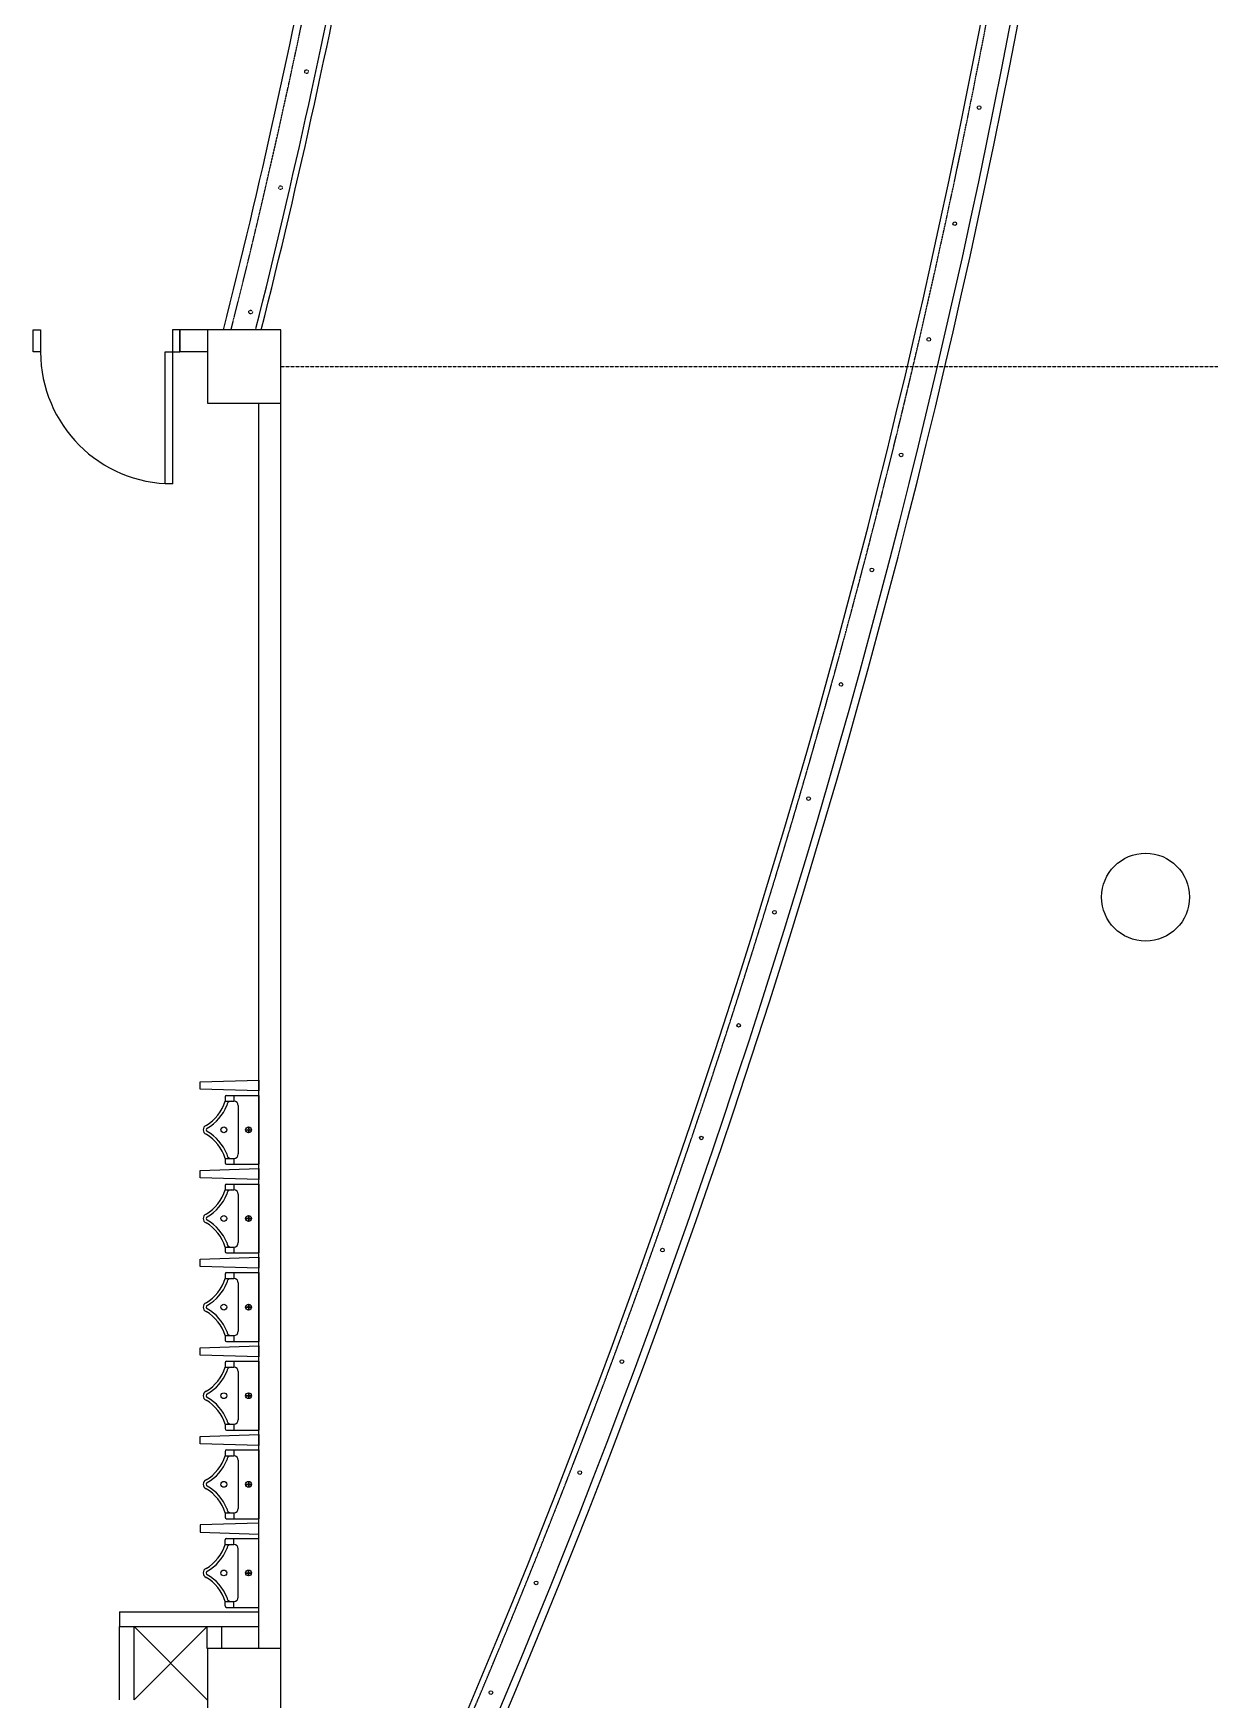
# Model space of a CAD drawing. Header units: millimetres. Extents: x -616979 to 2364082, y 43054 to 1637649.
# Drawn here: x 164196 to 172226, y 63770 to 75145 of the extents above; entities that cross this region are included whole.
import ezdxf

# ---------------------------------------------------------------- set-up
doc = ezdxf.new("R2010")
doc.units = ezdxf.units.MM
doc.linetypes.add('HIDDEN', pattern=[0.375, 0.25, -0.125])
for name, color, linetype in [('a-broken', 9, 'HIDDEN'), ('a-column', 7, 'Continuous'), ('a-doors', 254, 'Continuous'), ('a-fixtures', 7, 'Continuous'), ('a-line', 7, 'Continuous'), ('a-railing', 254, 'Continuous'), ('a-wall', 5, 'Continuous')]:
    doc.layers.add(name, color=color, linetype=linetype)

msp = doc.modelspace()

# ---------------------------------------------------------------- linework, layer by layer
msp.add_arc((114710.091, 85944.366), 78378.059, 336.37627845, 49.56052121)
at = {"layer": 'a-broken', "linetype": 'HIDDEN'}
msp.add_line((165885.091, 72869.537), (172758.212, 72869.537), dxfattribs=at)
at = {"layer": 'a-column'}
for points in [[(165885.091, 73119.537), (165385.091, 73119.537), (165385.091, 72619.537), (165885.091, 72619.537)], [(165885.091, 64119.537), (165385.091, 64119.537), (165385.091, 63619.537), (165885.091, 63619.537)]]:
    msp.add_lwpolyline(points, close=True, dxfattribs=at)
msp.add_circle((171788.459, 69247.755), 300, dxfattribs=at)
at = {"layer": 'a-doors'}
for p, q in [((164195.895, 72969.537), (164195.895, 73119.537)), ((165195.895, 73119.537), (165195.895, 72969.537))]:
    msp.add_line(p, q, dxfattribs=at)
for points in [[(164195.895, 73119.537), (164245.895, 73119.537), (164245.895, 72969.537), (164195.895, 72969.537)], [(165145.895, 72969.537), (165195.895, 72969.537), (165195.895, 73119.537), (165145.895, 73119.537)], [(165095.895, 72969.537), (165145.895, 72969.537), (165145.895, 72069.537), (165095.895, 72069.537)]]:
    msp.add_lwpolyline(points, close=True, dxfattribs=at)
msp.add_arc((165145.895, 72969.537), 900, 180, 270, dxfattribs=at)
at = {"layer": 'a-fixtures', "color": 1}
for p, q in [((165335.091, 67987.037), (165735.091, 67999.537)), ((165335.091, 67937.037), (165335.091, 67987.037)), ((165735.091, 67924.537), (165335.091, 67937.037)), ((165335.091, 67382.037), (165735.091, 67394.537)), ((165335.091, 67332.037), (165335.091, 67382.037)), ((165735.091, 67319.537), (165335.091, 67332.037)), ((165335.091, 66777.037), (165735.091, 66789.537)), ((165335.091, 66727.037), (165335.091, 66777.037)), ((165735.091, 66714.537), (165335.091, 66727.037)), ((165335.091, 66172.037), (165735.091, 66184.537)), ((165335.091, 66122.037), (165335.091, 66172.037)), ((165735.091, 66109.537), (165335.091, 66122.037)), ((165335.091, 65567.037), (165735.091, 65579.537)), ((165335.091, 65517.037), (165335.091, 65567.037)), ((165735.091, 65504.537), (165335.091, 65517.037)), ((165735.091, 64974.537), (165335.091, 64962.037)), ((165335.091, 64962.037), (165335.091, 64912.037)), ((165335.091, 64912.037), (165735.091, 64899.537))]:
    msp.add_line(p, q, dxfattribs=at)
at = {"layer": 'a-fixtures', "color": 1, "linetype": 'Continuous'}
for p, q in [((165505.091, 67884.537), (165505.091, 67854.537)), ((165505.091, 67854.537), (165565.091, 67854.537)), ((165515.091, 67894.537), (165735.091, 67894.537)), ((165565.091, 67894.537), (165565.091, 67854.537)), ((165595.091, 67824.537), (165595.091, 67494.537)), ((165735.091, 67894.537), (165735.091, 67424.537)), ((165645.091, 67660.537), (165660.192, 67660.537)), ((165645.091, 67658.537), (165660.192, 67658.537)), ((165664.091, 67679.537), (165664.091, 67664.436)), ((165664.091, 67654.638), (165664.091, 67639.537)), ((165666.091, 67679.537), (165666.091, 67664.436)), ((165666.091, 67654.638), (165666.091, 67639.537)), ((165669.989, 67660.537), (165685.091, 67660.537)), ((165669.989, 67658.537), (165685.091, 67658.537)), ((165505.091, 67464.537), (165565.091, 67464.537)), ((165505.091, 67464.537), (165505.091, 67434.537)), ((165565.091, 67464.537), (165565.091, 67424.537)), ((165515.091, 67424.537), (165735.091, 67424.537)), ((165505.091, 67279.537), (165505.091, 67249.537)), ((165505.091, 67249.537), (165565.091, 67249.537)), ((165515.091, 67289.537), (165735.091, 67289.537)), ((165565.091, 67289.537), (165565.091, 67249.537)), ((165735.091, 67289.537), (165735.091, 66819.537)), ((165595.091, 67219.537), (165595.091, 66889.537)), ((165645.091, 67055.537), (165660.192, 67055.537)), ((165645.091, 67053.537), (165660.192, 67053.537)), ((165664.091, 67074.537), (165664.091, 67059.436)), ((165664.091, 67049.638), (165664.091, 67034.537)), ((165666.091, 67074.537), (165666.091, 67059.436)), ((165666.091, 67049.638), (165666.091, 67034.537)), ((165669.989, 67055.537), (165685.091, 67055.537)), ((165669.989, 67053.537), (165685.091, 67053.537)), ((165505.091, 66859.537), (165565.091, 66859.537)), ((165505.091, 66859.537), (165505.091, 66829.537)), ((165515.091, 66819.537), (165735.091, 66819.537)), ((165565.091, 66859.537), (165565.091, 66819.537)), ((165505.091, 66674.537), (165505.091, 66644.537)), ((165515.091, 66684.537), (165735.091, 66684.537)), ((165565.091, 66684.537), (165565.091, 66644.537)), ((165735.091, 66684.537), (165735.091, 66214.537)), ((165505.091, 66644.537), (165565.091, 66644.537)), ((165595.091, 66614.537), (165595.091, 66284.537)), ((165645.091, 66450.537), (165660.192, 66450.537)), ((165645.091, 66448.537), (165660.192, 66448.537)), ((165664.091, 66469.537), (165664.091, 66454.436)), ((165664.091, 66444.638), (165664.091, 66429.537)), ((165666.091, 66469.537), (165666.091, 66454.436)), ((165666.091, 66444.638), (165666.091, 66429.537)), ((165669.989, 66450.537), (165685.091, 66450.537)), ((165669.989, 66448.537), (165685.091, 66448.537)), ((165505.091, 66254.537), (165565.091, 66254.537)), ((165505.091, 66254.537), (165505.091, 66224.537)), ((165515.091, 66214.537), (165735.091, 66214.537)), ((165565.091, 66254.537), (165565.091, 66214.537)), ((165505.091, 66069.537), (165505.091, 66039.537)), ((165505.091, 66039.537), (165565.091, 66039.537)), ((165515.091, 66079.537), (165735.091, 66079.537)), ((165565.091, 66079.537), (165565.091, 66039.537)), ((165595.091, 66009.537), (165595.091, 65679.537)), ((165735.091, 66079.537), (165735.091, 65609.537)), ((165664.091, 65864.537), (165664.091, 65849.436)), ((165666.091, 65864.537), (165666.091, 65849.436)), ((165645.091, 65845.537), (165660.192, 65845.537)), ((165645.091, 65843.537), (165660.192, 65843.537)), ((165664.091, 65839.638), (165664.091, 65824.537)), ((165666.091, 65839.638), (165666.091, 65824.537)), ((165669.989, 65845.537), (165685.091, 65845.537)), ((165669.989, 65843.537), (165685.091, 65843.537)), ((165505.091, 65649.537), (165565.091, 65649.537)), ((165505.091, 65649.537), (165505.091, 65619.537)), ((165565.091, 65649.537), (165565.091, 65609.537)), ((165515.091, 65609.537), (165735.091, 65609.537)), ((165505.091, 65464.537), (165505.091, 65434.537)), ((165505.091, 65434.537), (165565.091, 65434.537)), ((165515.091, 65474.537), (165735.091, 65474.537)), ((165565.091, 65474.537), (165565.091, 65434.537)), ((165735.091, 65474.537), (165735.091, 65004.537)), ((165595.091, 65404.537), (165595.091, 65074.537)), ((165645.091, 65240.537), (165660.192, 65240.537)), ((165645.091, 65238.537), (165660.192, 65238.537)), ((165664.091, 65259.537), (165664.091, 65244.436)), ((165664.091, 65234.638), (165664.091, 65219.537)), ((165666.091, 65259.537), (165666.091, 65244.436)), ((165666.091, 65234.638), (165666.091, 65219.537)), ((165669.989, 65240.537), (165685.091, 65240.537)), ((165669.989, 65238.537), (165685.091, 65238.537)), ((165505.091, 65044.537), (165505.091, 65014.537)), ((165505.091, 65044.537), (165565.091, 65044.537)), ((165515.091, 65004.537), (165735.091, 65004.537)), ((165565.091, 65044.537), (165565.091, 65004.537)), ((165505.091, 64829.537), (165505.091, 64859.537)), ((165515.091, 64869.537), (165735.091, 64869.537)), ((165565.091, 64829.537), (165565.091, 64869.537)), ((165735.091, 64399.537), (165735.091, 64869.537)), ((165505.091, 64829.537), (165565.091, 64829.537)), ((165595.091, 64469.537), (165595.091, 64799.537)), ((165645.091, 64635.537), (165660.192, 64635.537)), ((165645.091, 64633.537), (165660.192, 64633.537)), ((165664.091, 64639.436), (165664.091, 64654.537)), ((165664.091, 64614.537), (165664.091, 64629.638)), ((165666.091, 64639.436), (165666.091, 64654.537)), ((165666.091, 64614.537), (165666.091, 64629.638)), ((165669.989, 64635.537), (165685.091, 64635.537)), ((165669.989, 64633.537), (165685.091, 64633.537)), ((165505.091, 64439.537), (165565.091, 64439.537)), ((165505.091, 64409.537), (165505.091, 64439.537)), ((165515.091, 64399.537), (165735.091, 64399.537)), ((165565.091, 64399.537), (165565.091, 64439.537))]:
    msp.add_line(p, q, dxfattribs=at)
for centre in [(165496.311, 67659.537), (165665.091, 67659.537), (165496.311, 67054.537), (165665.091, 67054.537), (165496.311, 66449.537), (165665.091, 66449.537), (165496.311, 65844.537), (165665.091, 65844.537), (165496.311, 65239.537), (165665.091, 65239.537), (165496.311, 64634.537), (165665.091, 64634.537)]:
    msp.add_circle(centre, 20, dxfattribs=at)
for centre, radius, start, end in [((165231.322, 67936.521), 285.781, 300.2035468, 343.3288029), ((165231.322, 67936.521), 305.781, 299.8926275, 338.5170302), ((165515.091, 67884.537), 10, 90, 180), ((165545.859, 67824.537), 30, 90, 180), ((165565.091, 67824.537), 30, 0, 90), ((165387.591, 67659.537), 32.5, 112.6198649, 247.3801351), ((165387.591, 67659.537), 12.5, 108.0585779, 251.9414221), ((165231.322, 67382.552), 285.781, 16.6711971, 59.7964532), ((165231.322, 67382.552), 305.781, 21.4829698, 60.1073725), ((165665.091, 67659.537), 5, 101.536959, 168.463041), ((165665.091, 67659.537), 5, 191.536959, 258.463041), ((165665.091, 67659.537), 5, 11.536959, 78.463041), ((165665.091, 67659.537), 5, 281.536959, 348.463041), ((165545.859, 67494.537), 30, 180, 270), ((165565.091, 67494.537), 30, 270, 0), ((165515.091, 67434.537), 10, 180, 270), ((165231.322, 67331.521), 285.781, 300.2035468, 343.3288029), ((165515.091, 67279.537), 10, 90, 180), ((165545.859, 67219.537), 30, 90, 180), ((165565.091, 67219.537), 30, 0, 90), ((165231.322, 67331.521), 305.781, 299.8926275, 338.5170302), ((165387.591, 67054.537), 32.5, 112.6198649, 247.3801351), ((165387.591, 67054.537), 12.5, 108.0585779, 251.9414221), ((165231.322, 66777.552), 285.781, 16.6711971, 59.7964532), ((165231.322, 66777.552), 305.781, 21.4829698, 60.1073725), ((165665.091, 67054.537), 5, 101.536959, 168.463041), ((165665.091, 67054.537), 5, 191.536959, 258.463041), ((165665.091, 67054.537), 5, 11.536959, 78.463041), ((165665.091, 67054.537), 5, 281.536959, 348.463041), ((165545.859, 66889.537), 30, 180, 270), ((165565.091, 66889.537), 30, 270, 0), ((165515.091, 66829.537), 10, 180, 270), ((165515.091, 66674.537), 10, 90, 180), ((165231.322, 66726.521), 285.781, 300.2035468, 343.3288029), ((165231.322, 66726.521), 305.781, 299.8926275, 338.5170302), ((165545.859, 66614.537), 30, 90, 180), ((165565.091, 66614.537), 30, 0, 90), ((165387.591, 66449.537), 32.5, 112.6198649, 247.3801351), ((165387.591, 66449.537), 12.5, 108.0585779, 251.9414221), ((165231.322, 66172.552), 305.781, 21.4829698, 60.1073725), ((165665.091, 66449.537), 5, 101.536959, 168.463041), ((165665.091, 66449.537), 5, 191.536959, 258.463041), ((165665.091, 66449.537), 5, 11.536959, 78.463041), ((165665.091, 66449.537), 5, 281.536959, 348.463041), ((165231.322, 66172.552), 285.781, 16.6711971, 59.7964532), ((165515.091, 66224.537), 10, 180, 270), ((165545.859, 66284.537), 30, 180, 270), ((165565.091, 66284.537), 30, 270, 0), ((165231.322, 66121.521), 285.781, 300.2035468, 343.3288029), ((165231.322, 66121.521), 305.781, 299.8926275, 338.5170302), ((165515.091, 66069.537), 10, 90, 180), ((165545.859, 66009.537), 30, 90, 180), ((165565.091, 66009.537), 30, 0, 90), ((165387.591, 65844.537), 32.5, 112.6198649, 247.3801351), ((165387.591, 65844.537), 12.5, 108.0585779, 251.9414221), ((165231.322, 65567.552), 285.781, 16.6711971, 59.7964532), ((165231.322, 65567.552), 305.781, 21.4829698, 60.1073725), ((165665.091, 65844.537), 5, 101.536959, 168.463041), ((165665.091, 65844.537), 5, 191.536959, 258.463041), ((165665.091, 65844.537), 5, 11.536959, 78.463041), ((165665.091, 65844.537), 5, 281.536959, 348.463041), ((165545.859, 65679.537), 30, 180, 270), ((165565.091, 65679.537), 30, 270, 0), ((165515.091, 65619.537), 10, 180, 270), ((165231.322, 65516.521), 285.781, 300.2035468, 343.3288029), ((165515.091, 65464.537), 10, 90, 180), ((165545.859, 65404.537), 30, 90, 180), ((165565.091, 65404.537), 30, 0, 90), ((165231.322, 65516.521), 305.781, 299.8926275, 338.5170302), ((165387.591, 65239.537), 32.5, 112.6198649, 247.3801351), ((165387.591, 65239.537), 12.5, 108.0585779, 251.9414221), ((165231.322, 64962.552), 285.781, 16.6711971, 59.7964532), ((165231.322, 64962.552), 305.781, 21.4829698, 60.1073725), ((165665.091, 65239.537), 5, 101.536959, 168.463041), ((165665.091, 65239.537), 5, 191.536959, 258.463041), ((165665.091, 65239.537), 5, 11.536959, 78.463041), ((165665.091, 65239.537), 5, 281.536959, 348.463041), ((165545.859, 65074.537), 30, 180, 270), ((165565.091, 65074.537), 30, 270, 0), ((165515.091, 65014.537), 10, 180, 270), ((165515.091, 64859.537), 10, 90, 180), ((165231.322, 64911.521), 285.781, 300.2035468, 343.3288029), ((165231.322, 64911.521), 305.781, 299.8926275, 338.5170302), ((165545.859, 64799.537), 30, 90, 180), ((165565.091, 64799.537), 30, 0, 90), ((165387.591, 64634.537), 32.5, 112.6198649, 247.3801351), ((165387.591, 64634.537), 12.5, 108.0585779, 251.9414221), ((165231.322, 64357.552), 305.781, 21.4829698, 60.1073725), ((165665.091, 64634.537), 5, 101.536959, 168.463041), ((165665.091, 64634.537), 5, 191.536959, 258.463041), ((165665.091, 64634.537), 5, 11.536959, 78.463041), ((165665.091, 64634.537), 5, 281.536959, 348.463041), ((165231.322, 64357.552), 285.781, 16.6711971, 59.7964532), ((165515.091, 64409.537), 10, 180, 270), ((165545.859, 64469.537), 30, 180, 270), ((165565.091, 64469.537), 30, 270, 0)]:
    msp.add_arc(centre, radius, start, end, dxfattribs=at)
at = {"layer": 'a-line', "color": 7}
for p, q in [((164783.395, 64269.537), (165735.091, 64269.537)), ((164883.395, 64269.537), (165383.395, 63769.537))]:
    msp.add_line(p, q, dxfattribs=at)
at = {"layer": 'a-line'}
msp.add_line((164883.395, 63769.537), (165383.395, 64269.537), dxfattribs=at)
at = {"layer": 'a-line', "color": 1}
msp.add_arc((114710.091, 85944.366), 71610.798, 334.68116398, 51.25563567, dxfattribs=at)
at = {"layer": 'a-railing', "color": 2, "linetype": 'HIDDEN', "ltscale": 0.058}
for centre in [(166060.693, 74883.118), (165883.564, 74090.621), (165679.477, 73241.719)]:
    msp.add_circle(centre, 12.5, dxfattribs=at)
at = {"layer": 'a-railing'}
for centre in [(170651.89, 74637.747), (170485.795, 73844.971), (170308.465, 73054.631), (170119.937, 72266.887), (169920.249, 71481.898), (169709.44, 70699.823), (169487.554, 69920.818), (169254.634, 69145.04), (169010.728, 68372.646), (168755.885, 67603.791), (168490.156, 66838.63), (168213.595, 66077.318), (167926.257, 65320.007), (167628.2, 64566.85), (167319.485, 63817.999)]:
    msp.add_circle(centre, 12.5, dxfattribs=at)
at = {"layer": 'a-railing', "color": 7}
for radius, end in [(52590.927, 352.7495508), (52628.427, 352.7958972)]:
    msp.add_arc((114710.091, 85944.366), radius, 345.895785, end, dxfattribs=at)
at = {"layer": 'a-railing', "linetype": 'HIDDEN'}
msp.add_arc((114710.091, 85944.366), 57010.476, 336.2632154, 353.3731528, dxfattribs=at)
at = {"layer": 'a-railing'}
for radius, start in [(57172.976, 336.4263858), (57222.976, 336.4764057)]:
    msp.add_arc((114710.091, 85944.366), radius, start, 353.3731528, dxfattribs=at)
at = {"layer": 'a-railing', "color": 5}
msp.add_arc((114710.091, 85944.366), 52378.427, 345.8270623, 352.4855759, dxfattribs=at)
at = {"layer": 'a-railing', "color": 7, "linetype": 'HIDDEN'}
msp.add_arc((114710.091, 85944.366), 52428.427, 345.8408609, 352.5478944, dxfattribs=at)
at = {"layer": 'a-wall'}
for p, q in [((165383.395, 73119.537), (165195.895, 73119.537)), ((165383.395, 72969.537), (165195.895, 72969.537)), ((165735.091, 67999.537), (165735.091, 67924.537)), ((165735.091, 67394.537), (165735.091, 67319.537)), ((165735.091, 66789.537), (165735.091, 66714.537)), ((165735.091, 66184.537), (165735.091, 66109.537)), ((165735.091, 65579.537), (165735.091, 65504.537)), ((165735.091, 64899.537), (165735.091, 64974.537)), ((165383.395, 64119.537), (165383.395, 64269.537)), ((165483.395, 64119.537), (165483.395, 64269.537))]:
    msp.add_line(p, q, dxfattribs=at)
at = {"layer": 'a-wall', "color": 7}
for p, q in [((165735.091, 64119.537), (165735.091, 72619.537)), ((165885.091, 64119.537), (165885.091, 72619.537)), ((164783.395, 64369.537), (164783.395, 64269.537)), ((164783.395, 64369.537), (165735.091, 64369.537)), ((164783.395, 63769.537), (164783.395, 64269.537)), ((164883.395, 63769.537), (164883.395, 64269.537))]:
    msp.add_line(p, q, dxfattribs=at)
at = {"layer": 'a-wall', "color": 5}
msp.add_arc((114710.091, 85944.366), 56972.976, 336.2254284, 353.3731528, dxfattribs=at)

doc.saveas('drawing.dxf')
